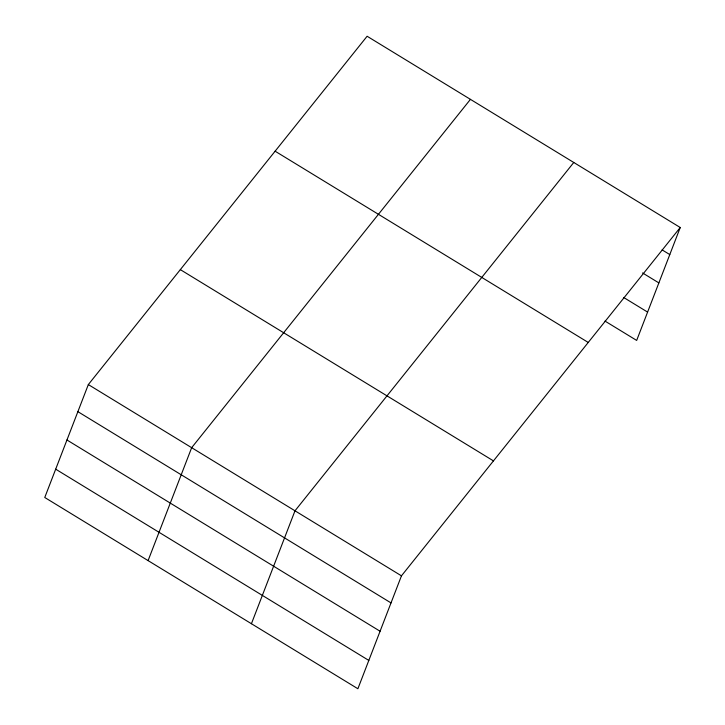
<?xml version="1.0" encoding="UTF-8"?>
<svg xmlns="http://www.w3.org/2000/svg" width="725" height="725" viewBox="0 0 725 725"><rect width="100%" height="100%" fill="white"/><g stroke="black" fill="none" stroke-linecap="round" stroke-linejoin="round"><path stroke-width="1.09" d="M88.332 384.576L44.76 497.495L357.887 688.75L401.46 575.831L680.24 227.505L367.113 36.25L88.332 384.576L401.46 575.831M148.09 560.615L191.663 447.688L470.443 99.361M251.421 623.727L294.993 510.808L573.774 162.472M680.24 227.505L636.668 340.424L605.013 321.093M662.115 249.889L669.791 254.575M642.558 272.944L658.862 282.904M623.618 297.449L647.597 312.094M275.119 151.199L588.238 342.454M180.326 269.627L493.453 460.882M77.883 411.655L391.011 602.91M66.954 439.984L380.081 631.239M55.689 469.175L368.817 660.421"/></g></svg>
